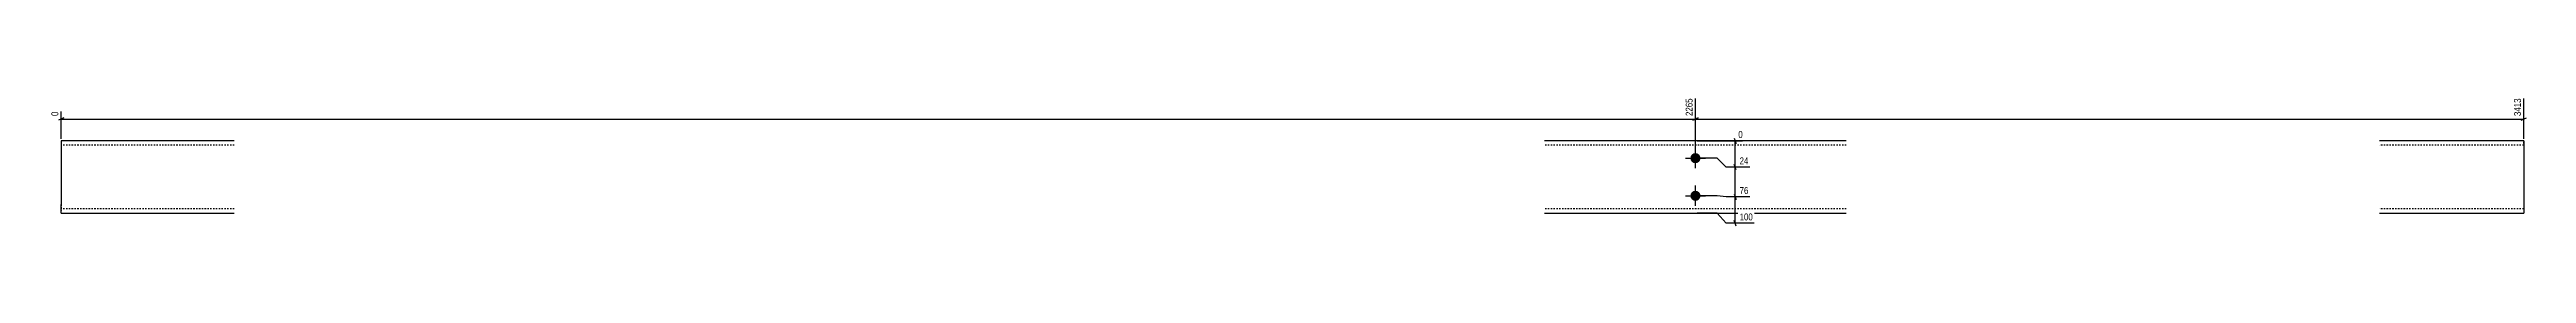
# Model space of a CAD drawing. Header units: millimetres. Extents: x 8 to 12767, y -5 to 186.
# Drawn here: x 9334 to 12767, y 8 to 186 of the extents above; entities that cross this region are included whole.
import ezdxf

# ---------------------------------------------------------------- set-up
doc = ezdxf.new("R2010")
doc.units = ezdxf.units.MM
doc.linetypes.add('DXK_LINE_DOT2', pattern=[3.9198, 1.9599, -1.9599])
doc.layers.add('MÅLSÆTNING', color=7, linetype='Continuous')
doc.layers.add('STÅL', color=7, linetype='Continuous')
doc.styles.add('Arial Narrow', font='ARIALN.TTF', dxfattribs={"height": 0.2})

msp = doc.modelspace()

# ---------------------------------------------------------------- hatches: boundary and pattern name
at = {"layer": 'STÅL', "linetype": 'Continuous'}
for points in [[(11615.3, 108.3, -1), (11615.3, 94.3, -1)], [(11615.3, 56.3, -1), (11615.3, 42.3, -1)]]:
    msp.add_hatch(color=3, dxfattribs=at).paths.add_polyline_path(points)

# ---------------------------------------------------------------- linework, layer by layer
at = {"layer": 'MÅLSÆTNING', "color": 7, "linetype": 'Continuous'}
for p, q in [((11615.3, 103.8), (11615.3, 183.9)), ((11615.3, 103.8), (11615.3, 183.9)), ((12763.3, 127.8), (12763.3, 183.9)), ((9354, 156.8), (9346.5, 153.8)), ((9350.3, 127.8), (9350.3, 165.6)), ((9350.3, 155.3), (11615.3, 155.3)), ((11619, 156.8), (11611.5, 153.8)), ((11611.5, 153.8), (11619, 156.8)), ((11615.3, 155.3), (12763.3, 155.3)), ((12759.5, 153.8), (12767, 156.8)), ((11617.8, 125.3), (11680.7, 125.3)), ((11668.9, 129), (11671.9, 121.5)), ((11670.4, 88.8), (11670.4, 125.3)), ((11645.4, 101.3), (11617.8, 101.3)), ((11645.4, 101.3), (11617.8, 101.3)), ((11657.9, 88.8), (11645.4, 101.3)), ((11657.9, 88.8), (11645.4, 101.3)), ((11690.5, 88.8), (11657.9, 88.8)), ((11690.5, 88.8), (11657.9, 88.8)), ((11671.9, 85), (11668.9, 92.5)), ((11671.9, 85), (11668.9, 92.5)), ((11670.4, 47.8), (11670.4, 88.8)), ((11645.4, 49.3), (11617.8, 49.3)), ((11645.4, 49.3), (11617.8, 49.3)), ((11657.9, 47.8), (11645.4, 49.3)), ((11657.9, 47.8), (11645.4, 49.3)), ((11690.5, 47.8), (11657.9, 47.8)), ((11690.5, 47.8), (11657.9, 47.8)), ((11668.9, 51.5), (11671.9, 44)), ((11668.9, 51.5), (11671.9, 44)), ((11670.4, 11.3), (11670.4, 47.8)), ((11645.4, 25.3), (11617.8, 25.3)), ((11657.9, 11.3), (11645.4, 25.3)), ((11696.6, 11.3), (11657.9, 11.3)), ((11671.9, 7.5), (11668.9, 15))]:
    msp.add_line(p, q, dxfattribs=at)
at = {"layer": 'STÅL', "color": 2, "linetype": 'Continuous'}
for p, q in [((9350.3, 125.3), (9350.3, 113.3)), ((9590.3, 125.3), (9350.3, 125.3)), ((9350.3, 113.3), (9350.3, 37.3)), ((11824.3, 125.3), (11406.3, 125.3)), ((12763.3, 125.3), (12563.3, 125.3)), ((12763.3, 125.3), (12763.3, 124.3)), ((12763.3, 124.3), (12763.3, 113.3)), ((12763.3, 113.3), (12763.3, 37.3)), ((9350.3, 26.2), (9350.3, 37.3)), ((12763.3, 37.3), (12763.3, 25.3)), ((9350.3, 25.3), (9350.3, 26.2)), ((9350.3, 25.3), (9590.3, 25.3)), ((11406.3, 25.3), (11824.3, 25.3)), ((12563.3, 25.3), (12763.3, 25.3))]:
    msp.add_line(p, q, dxfattribs=at)
at = {"layer": 'STÅL', "color": 7, "linetype": 'DXK_LINE_DOT2'}
for p, q in [((9350.3, 125.3), (9350.3, 124.3)), ((9350.3, 124.3), (9350.3, 121.7)), ((9590.3, 119.3), (9350.3, 119.3)), ((11824.3, 119.3), (11406.3, 119.3)), ((12763.3, 119.3), (12563.3, 119.3)), ((12763.3, 121.7), (12763.3, 125.3)), ((9350.3, 37.3), (9350.3, 28.8)), ((9590.3, 31.3), (9350.3, 31.3)), ((11824.3, 31.3), (11406.3, 31.3)), ((12763.3, 31.3), (12563.3, 31.3))]:
    msp.add_line(p, q, dxfattribs=at)
at = {"layer": 'STÅL', "color": 3, "linetype": 'Continuous'}
for p, q in [((11615.3, 87.3), (11615.3, 115.3)), ((11601.3, 101.3), (11629.3, 101.3)), ((11601.3, 49.3), (11629.3, 49.3)), ((11615.3, 35.3), (11615.3, 63.3))]:
    msp.add_line(p, q, dxfattribs=at)

# ---------------------------------------------------------------- next in the draw order: wipeouts: each hides what was drawn before it
at = {"color": 0, "linetype": 'Continuous'}
for points in [[(11613.3, 185.9), (11599.3, 185.9), (11599.3, 157.5), (11613.3, 157.5)], [(12761.3, 185.9), (12747.3, 185.9), (12747.3, 157.5), (12761.3, 157.5)], [(9348.3, 167.6), (9334.3, 167.6), (9334.3, 157.5), (9348.3, 157.5)], [(11682.7, 127.3), (11682.7, 141.3), (11672.7, 141.3), (11672.7, 127.3)], [(11690.7, 90.8), (11690.7, 104.8), (11674.5, 104.8), (11674.5, 90.8)], [(11690.7, 49.8), (11690.7, 63.8), (11674.5, 63.8), (11674.5, 49.8)], [(11696.8, 13.3), (11696.8, 27.3), (11674.5, 27.3), (11674.5, 13.3)]]:
    msp.add_wipeout(points, dxfattribs=at).dxf.layer = 'MÅLSÆTNING'

# ---------------------------------------------------------------- next in the draw order: texts
at = {"layer": 'MÅLSÆTNING', "color": 3, "linetype": 'Continuous', "style": 'Arial Narrow'}
for s, p in [('2265', (11611.3, 159.5)), ('3413', (12759.3, 159.5)), ('0', (9346.3, 159.5))]:
    msp.add_text(s, height=9.54, rotation=90.0002, dxfattribs=at).set_placement(p)
for s, p in [('0', (11674.7, 129.3)), ('24', (11676.5, 92.8)), ('76', (11676.5, 51.8)), ('100', (11676.5, 15.3))]:
    msp.add_text(s, height=9.54, dxfattribs=at).set_placement(p)

doc.saveas('drawing.dxf')
